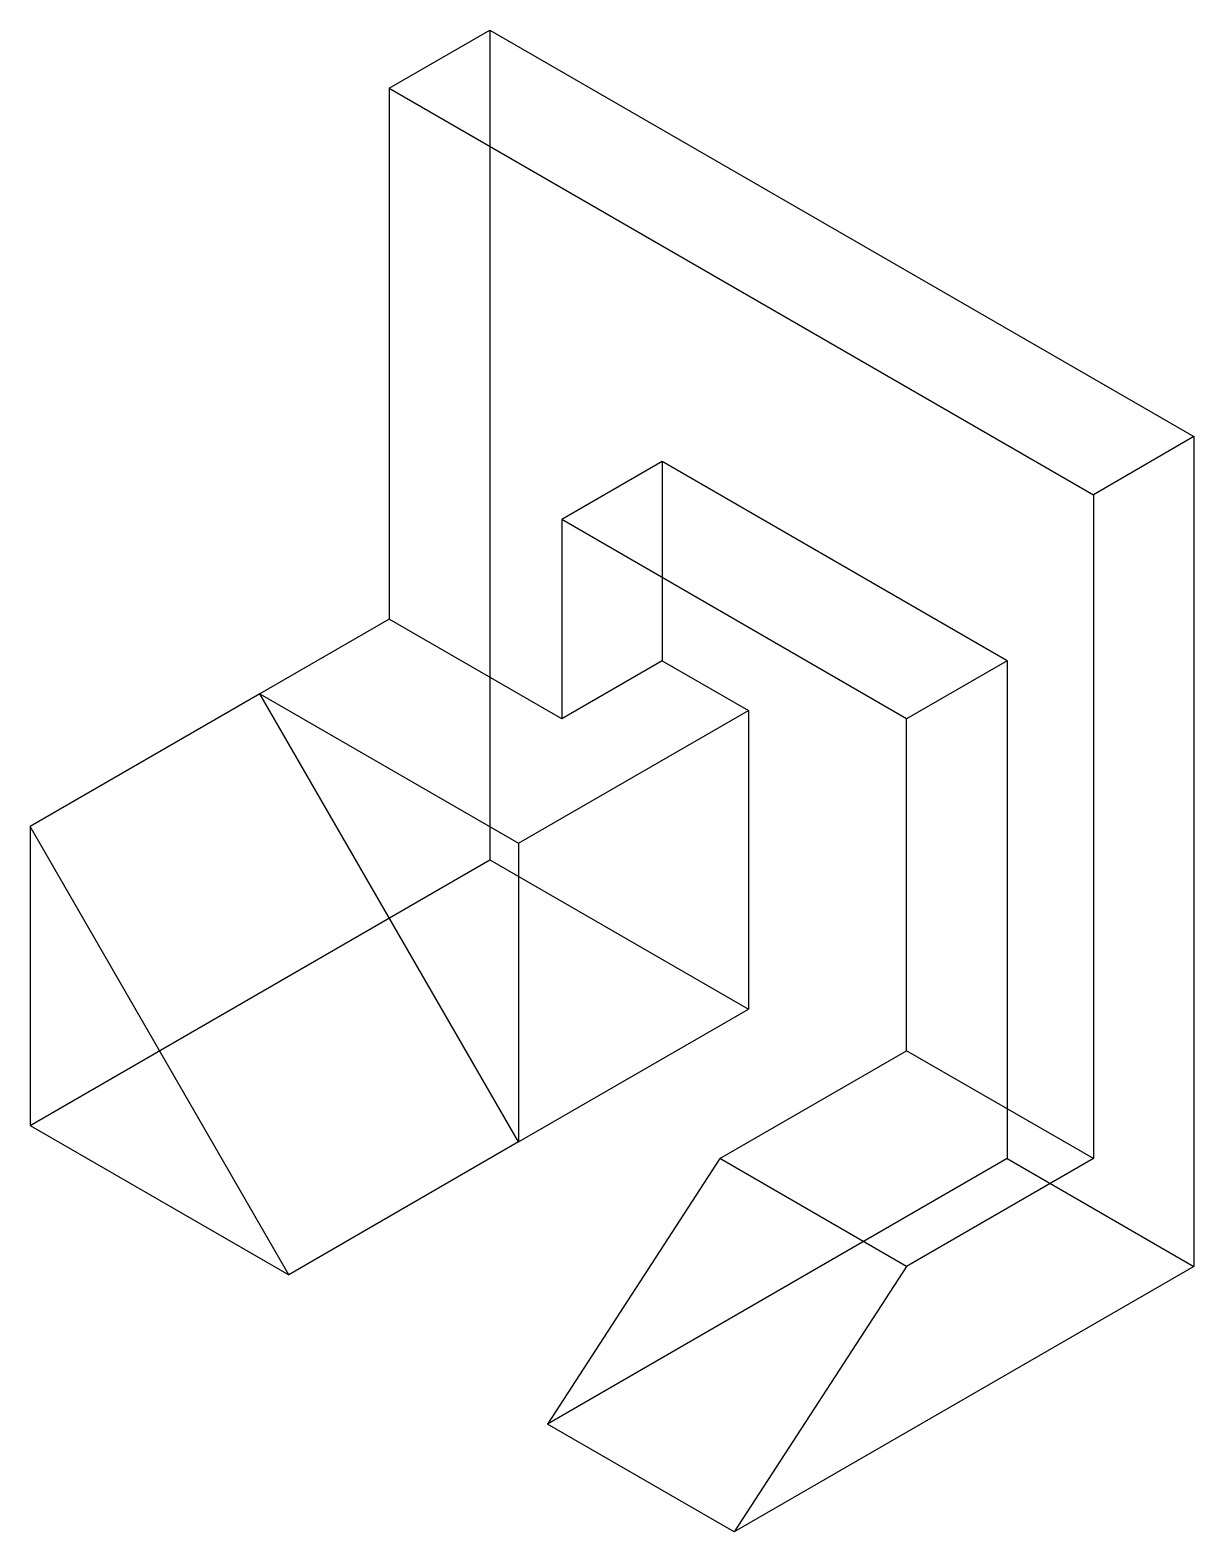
# Model space of a CAD drawing. Extents: x 160.4 to 195.4, y 64.2 to 109.5.
import ezdxf

# ---------------------------------------------------------------- set-up
doc = ezdxf.new("R2010")
doc.units = 0
doc.layers.get('0').update_dxf_attribs({"linetype": 'CONTINUOUS'})

msp = doc.modelspace()

# ---------------------------------------------------------------- linework, layer by layer
at = {"color": 7}
for p, q in [((171.198433, 107.718285), (174.229522, 109.468285)), ((174.229522, 109.468285), (195.447144, 97.218285)), ((174.229522, 109.468285), (174.229522, 84.468285)), ((171.198433, 107.718285), (192.416055, 95.468285)), ((171.198433, 107.718285), (171.198433, 91.718285)), ((195.447144, 97.218285), (192.416055, 95.468285)), ((195.447144, 97.218285), (195.447144, 72.218285)), ((179.425674, 96.468285), (176.394585, 94.718285)), ((189.817979, 90.468285), (179.425674, 96.468285)), ((179.425674, 96.468285), (179.425674, 90.468285)), ((192.416055, 95.468285), (192.416055, 75.468285)), ((186.78689, 88.718285), (176.394585, 94.718285)), ((176.394585, 94.718285), (176.394585, 88.718285)), ((171.198433, 91.718285), (167.301319, 89.468285)), ((176.394585, 88.718285), (171.198433, 91.718285)), ((179.425674, 90.468285), (176.394585, 88.718285)), ((179.425674, 90.468285), (182.02375, 88.968285)), ((189.817979, 90.468285), (186.78689, 88.718285)), ((189.817979, 90.468285), (189.817979, 75.468285)), ((167.301319, 89.468285), (160.373115, 85.468285)), ((175.095547, 75.968285), (167.301319, 89.468285)), ((167.301319, 89.468285), (175.095547, 84.968285)), ((175.095547, 84.968285), (182.02375, 88.968285)), ((182.02375, 88.968285), (182.02375, 79.968285)), ((186.78689, 78.718285), (186.78689, 88.718285)), ((160.373115, 85.468285), (160.373115, 76.468285)), ((168.167344, 71.968285), (160.373115, 85.468285)), ((175.095547, 84.968285), (175.095547, 75.968285)), ((160.373115, 76.468285), (174.229522, 84.468285)), ((174.229522, 84.468285), (182.02375, 79.968285)), ((175.095547, 75.968285), (182.02375, 79.968285)), ((181.157725, 75.468285), (186.78689, 78.718285)), ((192.416055, 75.468285), (186.78689, 78.718285)), ((160.373115, 76.468285), (168.167344, 71.968285)), ((175.095547, 75.968285), (168.167344, 71.968285)), ((189.817979, 75.468285), (175.961573, 67.468285)), ((181.157725, 75.468285), (175.961573, 67.468285)), ((186.78689, 72.218285), (181.157725, 75.468285)), ((192.416055, 75.468285), (186.78689, 72.218285)), ((189.817979, 75.468285), (195.447144, 72.218285)), ((195.447144, 72.218285), (181.590738, 64.218285)), ((186.78689, 72.218285), (181.590738, 64.218285)), ((181.590738, 64.218285), (175.961573, 67.468285))]:
    msp.add_line(p, q, dxfattribs=at)

doc.saveas('drawing.dxf')
